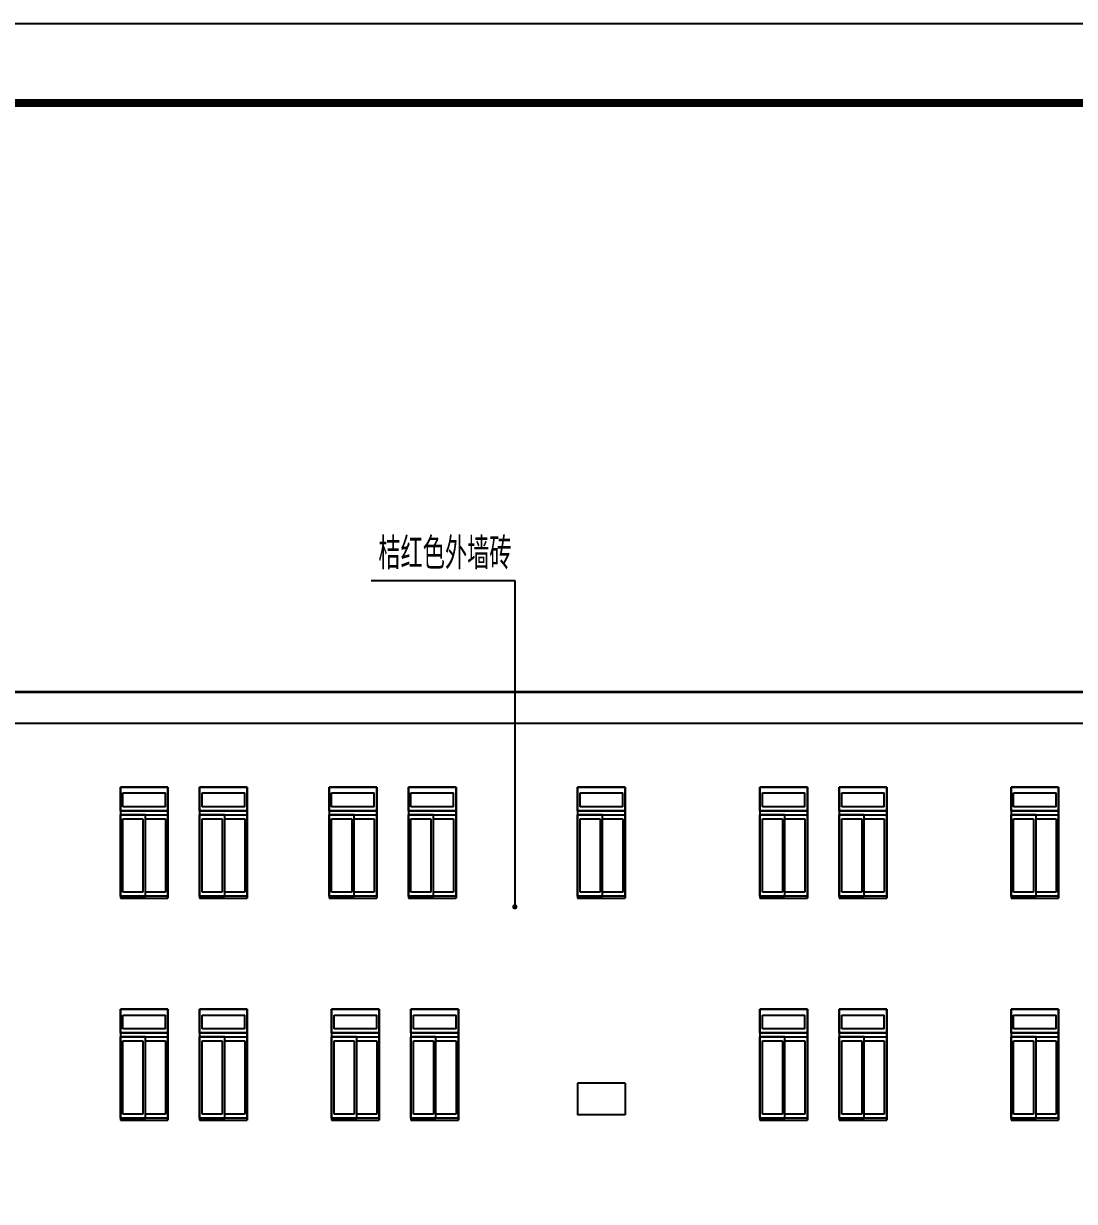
# Model space of a CAD drawing. Extents: x -55219 to 470149, y 494712 to 780039.
# Drawn here: x 132595 to 152476, y 561537 to 583812 of the extents above; entities that cross this region are included whole.
import ezdxf

# ---------------------------------------------------------------- set-up
doc = ezdxf.new("R2010")
doc.units = 0
doc.header["$LTSCALE"] = 1500
doc.header["$MEASUREMENT"] = 0
doc.layers.add('LVTRY', color=6, linetype='CONTINUOUS')
doc.layers.add('PUB_TITLE', color=4, linetype='CONTINUOUS')
doc.styles.add('_HZTXT', font='txt.shx', dxfattribs={"width": 0.8, "bigfont": 'hztxt.shx'})

msp = doc.modelspace()

# ---------------------------------------------------------------- linework, layer by layer
at = {"layer": 'LVTRY', "color": 7}
for p, q in [((139168.4, 573278.4), (141888.7, 573278.4)), ((141888.7, 573278.4), (141888.7, 567107.9)), ((168726.5, 570573.4), (107176.5, 570573.4)), ((134426.5, 569373.4), (134426.5, 567273.4)), ((134426.5, 569373.4), (135326.5, 569373.4)), ((134426.5, 569373.4), (135326.5, 569373.4)), ((135326.5, 569373.4), (134426.5, 569373.4)), ((134426.5, 569373.4), (135326.5, 569373.4)), ((134426.5, 569373.4), (135326.5, 569373.4)), ((134426.5, 568923.4), (134426.5, 569373.4)), ((134426.5, 569373.4), (134426.5, 568923.4)), ((134426.5, 569373.4), (134426.5, 568923.4)), ((134426.5, 569373.4), (134426.5, 568923.4)), ((134426.5, 569373.4), (134426.5, 568923.4)), ((135326.5, 569373.4), (135326.5, 567273.4)), ((135326.5, 569373.4), (135326.5, 568923.4)), ((135326.5, 568923.4), (135326.5, 569373.4)), ((135326.5, 569373.4), (135326.5, 568923.4)), ((135326.5, 568923.4), (135326.5, 569373.4)), ((135326.5, 568923.4), (135326.5, 569373.4)), ((135926.5, 569373.4), (135926.5, 567273.4)), ((135926.5, 569373.4), (136826.5, 569373.4)), ((135926.5, 569373.4), (136826.5, 569373.4)), ((136826.5, 569373.4), (135926.5, 569373.4)), ((135926.5, 569373.4), (136826.5, 569373.4)), ((135926.5, 569373.4), (136826.5, 569373.4)), ((135926.5, 568923.4), (135926.5, 569373.4)), ((135926.5, 569373.4), (135926.5, 568923.4)), ((135926.5, 569373.4), (135926.5, 568923.4)), ((135926.5, 569373.4), (135926.5, 568923.4)), ((135926.5, 569373.4), (135926.5, 568923.4)), ((136826.5, 569373.4), (136826.5, 567273.4)), ((136826.5, 569373.4), (136826.5, 568923.4)), ((136826.5, 568923.4), (136826.5, 569373.4)), ((136826.5, 569373.4), (136826.5, 568923.4)), ((136826.5, 568923.4), (136826.5, 569373.4)), ((136826.5, 568923.4), (136826.5, 569373.4)), ((138376.5, 569373.4), (138376.5, 567273.4)), ((138376.5, 569373.4), (139276.5, 569373.4)), ((138376.5, 569373.4), (139276.5, 569373.4)), ((139276.5, 569373.4), (138376.5, 569373.4)), ((138376.5, 569373.4), (139276.5, 569373.4)), ((138376.5, 569373.4), (139276.5, 569373.4)), ((138376.5, 568923.4), (138376.5, 569373.4)), ((138376.5, 569373.4), (138376.5, 568923.4)), ((138376.5, 569373.4), (138376.5, 568923.4)), ((138376.5, 569373.4), (138376.5, 568923.4)), ((138376.5, 569373.4), (138376.5, 568923.4)), ((139276.5, 569373.4), (139276.5, 567273.4)), ((139276.5, 569373.4), (139276.5, 568923.4)), ((139276.5, 568923.4), (139276.5, 569373.4)), ((139276.5, 569373.4), (139276.5, 568923.4)), ((139276.5, 568923.4), (139276.5, 569373.4)), ((139276.5, 568923.4), (139276.5, 569373.4)), ((139876.5, 569373.4), (139876.5, 567273.4)), ((139876.5, 569373.4), (140776.5, 569373.4)), ((139876.5, 569373.4), (140776.5, 569373.4)), ((140776.5, 569373.4), (139876.5, 569373.4)), ((139876.5, 569373.4), (140776.5, 569373.4)), ((139876.5, 569373.4), (140776.5, 569373.4)), ((139876.5, 568923.4), (139876.5, 569373.4)), ((139876.5, 569373.4), (139876.5, 568923.4)), ((139876.5, 569373.4), (139876.5, 568923.4)), ((139876.5, 569373.4), (139876.5, 568923.4)), ((139876.5, 569373.4), (139876.5, 568923.4)), ((140776.5, 569373.4), (140776.5, 567273.4)), ((140776.5, 569373.4), (140776.5, 568923.4)), ((140776.5, 568923.4), (140776.5, 569373.4)), ((140776.5, 569373.4), (140776.5, 568923.4)), ((140776.5, 568923.4), (140776.5, 569373.4)), ((140776.5, 568923.4), (140776.5, 569373.4)), ((143076.5, 569373.4), (143976.5, 569373.4)), ((143076.5, 569373.4), (143976.5, 569373.4)), ((143976.5, 569373.4), (143076.5, 569373.4)), ((143076.5, 569373.4), (143976.5, 569373.4)), ((143076.5, 569373.4), (143976.5, 569373.4)), ((143076.5, 569373.4), (143076.5, 567273.4)), ((143076.5, 568923.4), (143076.5, 569373.4)), ((143076.5, 569373.4), (143076.5, 568923.4)), ((143076.5, 569373.4), (143076.5, 568923.4)), ((143076.5, 569373.4), (143076.5, 568923.4)), ((143076.5, 569373.4), (143076.5, 568923.4)), ((143976.5, 569373.4), (143976.5, 567273.4)), ((143976.5, 569373.4), (143976.5, 568923.4)), ((143976.5, 568923.4), (143976.5, 569373.4)), ((143976.5, 569373.4), (143976.5, 568923.4)), ((143976.5, 568923.4), (143976.5, 569373.4)), ((143976.5, 568923.4), (143976.5, 569373.4)), ((146525.5, 569373.4), (146525.5, 567273.4)), ((146525.5, 569373.4), (147425.5, 569373.4)), ((146525.5, 569373.4), (147425.5, 569373.4)), ((147425.5, 569373.4), (146525.5, 569373.4)), ((146525.5, 569373.4), (147425.5, 569373.4)), ((146525.5, 569373.4), (147425.5, 569373.4)), ((146525.5, 568923.4), (146525.5, 569373.4)), ((146525.5, 569373.4), (146525.5, 568923.4)), ((146525.5, 569373.4), (146525.5, 568923.4)), ((146525.5, 569373.4), (146525.5, 568923.4)), ((146525.5, 569373.4), (146525.5, 568923.4)), ((147425.5, 569373.4), (147425.5, 567273.4)), ((147425.5, 569373.4), (147425.5, 568923.4)), ((147425.5, 568923.4), (147425.5, 569373.4)), ((147425.5, 569373.4), (147425.5, 568923.4)), ((147425.5, 568923.4), (147425.5, 569373.4)), ((147425.5, 568923.4), (147425.5, 569373.4)), ((148025.5, 569373.4), (148025.5, 567273.4)), ((148025.5, 569373.4), (148925.5, 569373.4)), ((148025.5, 569373.4), (148925.5, 569373.4)), ((148925.5, 569373.4), (148025.5, 569373.4)), ((148025.5, 569373.4), (148925.5, 569373.4)), ((148025.5, 569373.4), (148925.5, 569373.4)), ((148025.5, 568923.4), (148025.5, 569373.4)), ((148025.5, 569373.4), (148025.5, 568923.4)), ((148025.5, 569373.4), (148025.5, 568923.4)), ((148025.5, 569373.4), (148025.5, 568923.4)), ((148025.5, 569373.4), (148025.5, 568923.4)), ((148925.5, 569373.4), (148925.5, 567273.4)), ((148925.5, 569373.4), (148925.5, 568923.4)), ((148925.5, 568923.4), (148925.5, 569373.4)), ((148925.5, 569373.4), (148925.5, 568923.4)), ((148925.5, 568923.4), (148925.5, 569373.4)), ((148925.5, 568923.4), (148925.5, 569373.4)), ((151275.5, 569373.4), (151275.5, 567273.4)), ((151275.5, 569373.4), (152175.5, 569373.4)), ((151275.5, 569373.4), (152175.5, 569373.4)), ((152175.5, 569373.4), (151275.5, 569373.4)), ((151275.5, 569373.4), (152175.5, 569373.4)), ((151275.5, 569373.4), (152175.5, 569373.4)), ((151275.5, 568923.4), (151275.5, 569373.4)), ((151275.5, 569373.4), (151275.5, 568923.4)), ((151275.5, 569373.4), (151275.5, 568923.4)), ((151275.5, 569373.4), (151275.5, 568923.4)), ((151275.5, 569373.4), (151275.5, 568923.4)), ((152175.5, 569373.4), (152175.5, 567273.4)), ((152175.5, 569373.4), (152175.5, 568923.4)), ((152175.5, 568923.4), (152175.5, 569373.4)), ((152175.5, 569373.4), (152175.5, 568923.4)), ((152175.5, 568923.4), (152175.5, 569373.4)), ((152175.5, 568923.4), (152175.5, 569373.4)), ((134473.9, 569260.9), (135279.1, 569260.9)), ((134473.9, 569260.9), (135279.1, 569260.9)), ((134473.9, 568998.4), (134473.9, 569260.9)), ((134473.9, 568998.4), (134473.9, 569260.9)), ((135279.1, 568998.4), (135279.1, 569260.9)), ((135279.1, 568998.4), (135279.1, 569260.9)), ((135973.9, 569260.9), (136779.1, 569260.9)), ((135973.9, 569260.9), (136779.1, 569260.9)), ((135973.9, 568998.4), (135973.9, 569260.9)), ((135973.9, 568998.4), (135973.9, 569260.9)), ((136779.1, 568998.4), (136779.1, 569260.9)), ((136779.1, 568998.4), (136779.1, 569260.9)), ((138423.9, 569260.9), (139229.1, 569260.9)), ((138423.9, 569260.9), (139229.1, 569260.9)), ((138423.9, 568998.4), (138423.9, 569260.9)), ((138423.9, 568998.4), (138423.9, 569260.9)), ((139229.1, 568998.4), (139229.1, 569260.9)), ((139229.1, 568998.4), (139229.1, 569260.9)), ((139923.9, 569260.9), (140729.1, 569260.9)), ((139923.9, 569260.9), (140729.1, 569260.9)), ((139923.9, 568998.4), (139923.9, 569260.9)), ((139923.9, 568998.4), (139923.9, 569260.9)), ((140729.1, 568998.4), (140729.1, 569260.9)), ((140729.1, 568998.4), (140729.1, 569260.9)), ((143123.9, 569260.9), (143929.1, 569260.9)), ((143123.9, 569260.9), (143929.1, 569260.9)), ((143123.9, 568998.4), (143123.9, 569260.9)), ((143123.9, 568998.4), (143123.9, 569260.9)), ((143929.1, 568998.4), (143929.1, 569260.9)), ((143929.1, 568998.4), (143929.1, 569260.9)), ((146572.9, 569260.9), (147378.1, 569260.9)), ((146572.9, 569260.9), (147378.1, 569260.9)), ((146572.9, 568998.4), (146572.9, 569260.9)), ((146572.9, 568998.4), (146572.9, 569260.9)), ((147378.1, 568998.4), (147378.1, 569260.9)), ((147378.1, 568998.4), (147378.1, 569260.9)), ((148072.9, 569260.9), (148878.1, 569260.9)), ((148072.9, 569260.9), (148878.1, 569260.9)), ((148072.9, 568998.4), (148072.9, 569260.9)), ((148072.9, 568998.4), (148072.9, 569260.9)), ((148878.1, 568998.4), (148878.1, 569260.9)), ((148878.1, 568998.4), (148878.1, 569260.9)), ((151322.9, 569260.9), (152128.1, 569260.9)), ((151322.9, 569260.9), (152128.1, 569260.9)), ((151322.9, 568998.4), (151322.9, 569260.9)), ((151322.9, 568998.4), (151322.9, 569260.9)), ((152128.1, 568998.4), (152128.1, 569260.9)), ((152128.1, 568998.4), (152128.1, 569260.9)), ((134426.5, 568923.4), (134426.5, 567273.4)), ((134426.5, 568923.4), (134426.5, 567273.4)), ((135326.5, 568923.4), (134426.5, 568923.4)), ((134426.5, 568923.4), (135326.5, 568923.4)), ((134426.5, 568923.4), (135326.5, 568923.4)), ((135279.1, 568998.4), (134473.9, 568998.4)), ((135279.1, 568998.4), (134473.9, 568998.4)), ((135326.5, 567273.4), (135326.5, 568923.4)), ((135326.5, 567273.4), (135326.5, 568923.4)), ((135926.5, 568923.4), (135926.5, 567273.4)), ((135926.5, 568923.4), (135926.5, 567273.4)), ((136826.5, 568923.4), (135926.5, 568923.4)), ((135926.5, 568923.4), (136826.5, 568923.4)), ((135926.5, 568923.4), (136826.5, 568923.4)), ((136779.1, 568998.4), (135973.9, 568998.4)), ((136779.1, 568998.4), (135973.9, 568998.4)), ((136826.5, 567273.4), (136826.5, 568923.4)), ((136826.5, 567273.4), (136826.5, 568923.4)), ((138376.5, 568923.4), (138376.5, 567273.4)), ((138376.5, 568923.4), (138376.5, 567273.4)), ((139276.5, 568923.4), (138376.5, 568923.4)), ((138376.5, 568923.4), (139276.5, 568923.4)), ((138376.5, 568923.4), (139276.5, 568923.4)), ((139229.1, 568998.4), (138423.9, 568998.4)), ((139229.1, 568998.4), (138423.9, 568998.4)), ((139276.5, 567273.4), (139276.5, 568923.4)), ((139276.5, 567273.4), (139276.5, 568923.4)), ((139876.5, 568923.4), (139876.5, 567273.4)), ((139876.5, 568923.4), (139876.5, 567273.4)), ((140776.5, 568923.4), (139876.5, 568923.4)), ((139876.5, 568923.4), (140776.5, 568923.4)), ((139876.5, 568923.4), (140776.5, 568923.4)), ((140729.1, 568998.4), (139923.9, 568998.4)), ((140729.1, 568998.4), (139923.9, 568998.4)), ((140776.5, 567273.4), (140776.5, 568923.4)), ((140776.5, 567273.4), (140776.5, 568923.4)), ((143976.5, 568923.4), (143076.5, 568923.4)), ((143076.5, 568923.4), (143976.5, 568923.4)), ((143076.5, 568923.4), (143976.5, 568923.4)), ((143076.5, 568923.4), (143076.5, 567273.4)), ((143076.5, 568923.4), (143076.5, 567273.4)), ((143929.1, 568998.4), (143123.9, 568998.4)), ((143929.1, 568998.4), (143123.9, 568998.4)), ((143976.5, 567273.4), (143976.5, 568923.4)), ((143976.5, 567273.4), (143976.5, 568923.4)), ((146525.5, 568923.4), (146525.5, 567273.4)), ((146525.5, 568923.4), (146525.5, 567273.4)), ((147425.5, 568923.4), (146525.5, 568923.4)), ((146525.5, 568923.4), (147425.5, 568923.4)), ((146525.5, 568923.4), (147425.5, 568923.4)), ((147378.1, 568998.4), (146572.9, 568998.4)), ((147378.1, 568998.4), (146572.9, 568998.4)), ((147425.5, 567273.4), (147425.5, 568923.4)), ((147425.5, 567273.4), (147425.5, 568923.4)), ((148025.5, 568923.4), (148025.5, 567273.4)), ((148025.5, 568923.4), (148025.5, 567273.4)), ((148925.5, 568923.4), (148025.5, 568923.4)), ((148025.5, 568923.4), (148925.5, 568923.4)), ((148025.5, 568923.4), (148925.5, 568923.4)), ((148878.1, 568998.4), (148072.9, 568998.4)), ((148878.1, 568998.4), (148072.9, 568998.4)), ((148925.5, 567273.4), (148925.5, 568923.4)), ((148925.5, 567273.4), (148925.5, 568923.4)), ((151275.5, 568923.4), (151275.5, 567273.4)), ((151275.5, 568923.4), (151275.5, 567273.4)), ((152175.5, 568923.4), (151275.5, 568923.4)), ((151275.5, 568923.4), (152175.5, 568923.4)), ((151275.5, 568923.4), (152175.5, 568923.4)), ((152128.1, 568998.4), (151322.9, 568998.4)), ((152128.1, 568998.4), (151322.9, 568998.4)), ((152175.5, 567273.4), (152175.5, 568923.4)), ((152175.5, 567273.4), (152175.5, 568923.4)), ((134426.5, 567310.9), (134426.5, 568848.4)), ((134426.5, 568848.4), (134426.5, 567310.9)), ((134426.5, 568848.4), (134426.5, 567310.9)), ((134426.5, 568848.4), (135326.5, 568848.4)), ((134426.5, 568848.4), (135326.5, 568848.4)), ((134900.2, 568848.4), (134426.5, 568848.4)), ((134473.9, 567385.9), (134473.9, 568773.4)), ((134473.9, 567385.9), (134473.9, 568773.4)), ((134473.9, 568773.4), (134852.8, 568773.4)), ((134473.9, 568773.4), (134852.8, 568773.4)), ((134852.8, 568773.4), (134852.8, 567385.9)), ((134852.8, 568773.4), (134852.8, 567385.9)), ((134900.2, 567310.9), (134900.2, 568848.4)), ((134900.2, 567310.9), (134900.2, 568848.4)), ((134900.2, 568773.4), (135279.1, 568773.4)), ((134900.2, 568773.4), (135279.1, 568773.4)), ((135279.1, 568773.4), (135279.1, 567385.9)), ((135279.1, 568773.4), (135279.1, 567385.9)), ((135326.5, 568848.4), (135326.5, 567310.9)), ((135326.5, 568848.4), (135326.5, 567310.9)), ((135926.5, 567310.9), (135926.5, 568848.4)), ((135926.5, 568848.4), (135926.5, 567310.9)), ((135926.5, 568848.4), (135926.5, 567310.9)), ((135926.5, 568848.4), (136826.5, 568848.4)), ((135926.5, 568848.4), (136826.5, 568848.4)), ((136400.2, 568848.4), (135926.5, 568848.4)), ((135973.9, 567385.9), (135973.9, 568773.4)), ((135973.9, 567385.9), (135973.9, 568773.4)), ((135973.9, 568773.4), (136352.8, 568773.4)), ((135973.9, 568773.4), (136352.8, 568773.4)), ((136352.8, 568773.4), (136352.8, 567385.9)), ((136352.8, 568773.4), (136352.8, 567385.9)), ((136400.2, 567310.9), (136400.2, 568848.4)), ((136400.2, 567310.9), (136400.2, 568848.4)), ((136400.2, 568773.4), (136779.1, 568773.4)), ((136400.2, 568773.4), (136779.1, 568773.4)), ((136779.1, 568773.4), (136779.1, 567385.9)), ((136779.1, 568773.4), (136779.1, 567385.9)), ((136826.5, 568848.4), (136826.5, 567310.9)), ((136826.5, 568848.4), (136826.5, 567310.9)), ((138376.5, 567310.9), (138376.5, 568848.4)), ((138376.5, 568848.4), (138376.5, 567310.9)), ((138376.5, 568848.4), (138376.5, 567310.9)), ((138376.5, 568848.4), (139276.5, 568848.4)), ((138376.5, 568848.4), (139276.5, 568848.4)), ((138850.2, 568848.4), (138376.5, 568848.4)), ((138423.9, 567385.9), (138423.9, 568773.4)), ((138423.9, 567385.9), (138423.9, 568773.4)), ((138423.9, 568773.4), (138802.8, 568773.4)), ((138423.9, 568773.4), (138802.8, 568773.4)), ((138802.8, 568773.4), (138802.8, 567385.9)), ((138802.8, 568773.4), (138802.8, 567385.9)), ((138850.2, 567310.9), (138850.2, 568848.4)), ((138850.2, 567310.9), (138850.2, 568848.4)), ((138850.2, 568773.4), (139229.1, 568773.4)), ((138850.2, 568773.4), (139229.1, 568773.4)), ((139229.1, 568773.4), (139229.1, 567385.9)), ((139229.1, 568773.4), (139229.1, 567385.9)), ((139276.5, 568848.4), (139276.5, 567310.9)), ((139276.5, 568848.4), (139276.5, 567310.9)), ((139876.5, 567310.9), (139876.5, 568848.4)), ((139876.5, 568848.4), (139876.5, 567310.9)), ((139876.5, 568848.4), (139876.5, 567310.9)), ((139876.5, 568848.4), (140776.5, 568848.4)), ((139876.5, 568848.4), (140776.5, 568848.4)), ((140350.2, 568848.4), (139876.5, 568848.4)), ((139923.9, 567385.9), (139923.9, 568773.4)), ((139923.9, 567385.9), (139923.9, 568773.4)), ((139923.9, 568773.4), (140302.8, 568773.4)), ((139923.9, 568773.4), (140302.8, 568773.4)), ((140302.8, 568773.4), (140302.8, 567385.9)), ((140302.8, 568773.4), (140302.8, 567385.9)), ((140350.2, 567310.9), (140350.2, 568848.4)), ((140350.2, 567310.9), (140350.2, 568848.4)), ((140350.2, 568773.4), (140729.1, 568773.4)), ((140350.2, 568773.4), (140729.1, 568773.4)), ((140729.1, 568773.4), (140729.1, 567385.9)), ((140729.1, 568773.4), (140729.1, 567385.9)), ((140776.5, 568848.4), (140776.5, 567310.9)), ((140776.5, 568848.4), (140776.5, 567310.9)), ((143076.5, 568848.4), (143976.5, 568848.4)), ((143076.5, 568848.4), (143976.5, 568848.4)), ((143076.5, 567310.9), (143076.5, 568848.4)), ((143076.5, 568848.4), (143076.5, 567310.9)), ((143076.5, 568848.4), (143076.5, 567310.9)), ((143550.2, 568848.4), (143076.5, 568848.4)), ((143123.9, 567385.9), (143123.9, 568773.4)), ((143123.9, 567385.9), (143123.9, 568773.4)), ((143123.9, 568773.4), (143502.8, 568773.4)), ((143123.9, 568773.4), (143502.8, 568773.4)), ((143502.8, 568773.4), (143502.8, 567385.9)), ((143502.8, 568773.4), (143502.8, 567385.9)), ((143550.2, 567310.9), (143550.2, 568848.4)), ((143550.2, 567310.9), (143550.2, 568848.4)), ((143550.2, 568773.4), (143929.1, 568773.4)), ((143550.2, 568773.4), (143929.1, 568773.4)), ((143929.1, 568773.4), (143929.1, 567385.9)), ((143929.1, 568773.4), (143929.1, 567385.9)), ((143976.5, 568848.4), (143976.5, 567310.9)), ((143976.5, 568848.4), (143976.5, 567310.9)), ((146525.5, 567310.9), (146525.5, 568848.4)), ((146525.5, 568848.4), (146525.5, 567310.9)), ((146525.5, 568848.4), (146525.5, 567310.9)), ((146525.5, 568848.4), (147425.5, 568848.4)), ((146525.5, 568848.4), (147425.5, 568848.4)), ((146999.2, 568848.4), (146525.5, 568848.4)), ((146572.9, 567385.9), (146572.9, 568773.4)), ((146572.9, 567385.9), (146572.9, 568773.4)), ((146572.9, 568773.4), (146951.8, 568773.4)), ((146572.9, 568773.4), (146951.8, 568773.4)), ((146951.8, 568773.4), (146951.8, 567385.9)), ((146951.8, 568773.4), (146951.8, 567385.9)), ((146999.2, 567310.9), (146999.2, 568848.4)), ((146999.2, 567310.9), (146999.2, 568848.4)), ((146999.2, 568773.4), (147378.1, 568773.4)), ((146999.2, 568773.4), (147378.1, 568773.4)), ((147378.1, 568773.4), (147378.1, 567385.9)), ((147378.1, 568773.4), (147378.1, 567385.9)), ((147425.5, 568848.4), (147425.5, 567310.9)), ((147425.5, 568848.4), (147425.5, 567310.9)), ((148025.5, 567310.9), (148025.5, 568848.4)), ((148025.5, 568848.4), (148025.5, 567310.9)), ((148025.5, 568848.4), (148025.5, 567310.9)), ((148025.5, 568848.4), (148925.5, 568848.4)), ((148025.5, 568848.4), (148925.5, 568848.4)), ((148499.2, 568848.4), (148025.5, 568848.4)), ((148072.9, 567385.9), (148072.9, 568773.4)), ((148072.9, 567385.9), (148072.9, 568773.4)), ((148072.9, 568773.4), (148451.8, 568773.4)), ((148072.9, 568773.4), (148451.8, 568773.4)), ((148451.8, 568773.4), (148451.8, 567385.9)), ((148451.8, 568773.4), (148451.8, 567385.9)), ((148499.2, 567310.9), (148499.2, 568848.4)), ((148499.2, 567310.9), (148499.2, 568848.4)), ((148499.2, 568773.4), (148878.1, 568773.4)), ((148499.2, 568773.4), (148878.1, 568773.4)), ((148878.1, 568773.4), (148878.1, 567385.9)), ((148878.1, 568773.4), (148878.1, 567385.9)), ((148925.5, 568848.4), (148925.5, 567310.9)), ((148925.5, 568848.4), (148925.5, 567310.9)), ((151275.5, 567310.9), (151275.5, 568848.4)), ((151275.5, 568848.4), (151275.5, 567310.9)), ((151275.5, 568848.4), (151275.5, 567310.9)), ((151275.5, 568848.4), (152175.5, 568848.4)), ((151275.5, 568848.4), (152175.5, 568848.4)), ((151749.2, 568848.4), (151275.5, 568848.4)), ((151322.9, 567385.9), (151322.9, 568773.4)), ((151322.9, 567385.9), (151322.9, 568773.4)), ((151322.9, 568773.4), (151701.8, 568773.4)), ((151322.9, 568773.4), (151701.8, 568773.4)), ((151701.8, 568773.4), (151701.8, 567385.9)), ((151701.8, 568773.4), (151701.8, 567385.9)), ((151749.2, 567310.9), (151749.2, 568848.4)), ((151749.2, 567310.9), (151749.2, 568848.4)), ((151749.2, 568773.4), (152128.1, 568773.4)), ((151749.2, 568773.4), (152128.1, 568773.4)), ((152128.1, 568773.4), (152128.1, 567385.9)), ((152128.1, 568773.4), (152128.1, 567385.9)), ((152175.5, 568848.4), (152175.5, 567310.9)), ((152175.5, 568848.4), (152175.5, 567310.9)), ((134852.8, 567385.9), (134473.9, 567385.9)), ((134852.8, 567385.9), (134473.9, 567385.9)), ((135279.1, 567385.9), (134900.2, 567385.9)), ((135279.1, 567385.9), (134900.2, 567385.9)), ((136352.8, 567385.9), (135973.9, 567385.9)), ((136352.8, 567385.9), (135973.9, 567385.9)), ((136779.1, 567385.9), (136400.2, 567385.9)), ((136779.1, 567385.9), (136400.2, 567385.9)), ((138802.8, 567385.9), (138423.9, 567385.9)), ((138802.8, 567385.9), (138423.9, 567385.9)), ((139229.1, 567385.9), (138850.2, 567385.9)), ((139229.1, 567385.9), (138850.2, 567385.9)), ((140302.8, 567385.9), (139923.9, 567385.9)), ((140302.8, 567385.9), (139923.9, 567385.9)), ((140729.1, 567385.9), (140350.2, 567385.9)), ((140729.1, 567385.9), (140350.2, 567385.9)), ((143502.8, 567385.9), (143123.9, 567385.9)), ((143502.8, 567385.9), (143123.9, 567385.9)), ((143929.1, 567385.9), (143550.2, 567385.9)), ((143929.1, 567385.9), (143550.2, 567385.9)), ((146951.8, 567385.9), (146572.9, 567385.9)), ((146951.8, 567385.9), (146572.9, 567385.9)), ((147378.1, 567385.9), (146999.2, 567385.9)), ((147378.1, 567385.9), (146999.2, 567385.9)), ((148451.8, 567385.9), (148072.9, 567385.9)), ((148451.8, 567385.9), (148072.9, 567385.9)), ((148878.1, 567385.9), (148499.2, 567385.9)), ((148878.1, 567385.9), (148499.2, 567385.9)), ((151701.8, 567385.9), (151322.9, 567385.9)), ((151701.8, 567385.9), (151322.9, 567385.9)), ((152128.1, 567385.9), (151749.2, 567385.9)), ((152128.1, 567385.9), (151749.2, 567385.9)), ((135326.5, 567310.9), (134426.5, 567310.9)), ((135326.5, 567310.9), (134426.5, 567310.9)), ((134426.5, 567310.9), (134900.2, 567310.9)), ((134426.5, 567273.4), (135326.5, 567273.4)), ((134426.5, 567273.4), (135326.5, 567273.4)), ((134426.5, 567273.4), (135326.5, 567273.4)), ((135326.5, 567273.4), (135326.5, 567273.4)), ((136826.5, 567310.9), (135926.5, 567310.9)), ((136826.5, 567310.9), (135926.5, 567310.9)), ((135926.5, 567310.9), (136400.2, 567310.9)), ((135926.5, 567273.4), (136826.5, 567273.4)), ((135926.5, 567273.4), (136826.5, 567273.4)), ((135926.5, 567273.4), (136826.5, 567273.4)), ((136826.5, 567273.4), (136826.5, 567273.4)), ((139276.5, 567310.9), (138376.5, 567310.9)), ((139276.5, 567310.9), (138376.5, 567310.9)), ((138376.5, 567310.9), (138850.2, 567310.9)), ((138376.5, 567273.4), (139276.5, 567273.4)), ((138376.5, 567273.4), (139276.5, 567273.4)), ((138376.5, 567273.4), (139276.5, 567273.4)), ((139276.5, 567273.4), (139276.5, 567273.4)), ((140776.5, 567310.9), (139876.5, 567310.9)), ((140776.5, 567310.9), (139876.5, 567310.9)), ((139876.5, 567310.9), (140350.2, 567310.9)), ((139876.5, 567273.4), (140776.5, 567273.4)), ((139876.5, 567273.4), (140776.5, 567273.4)), ((139876.5, 567273.4), (140776.5, 567273.4)), ((140776.5, 567273.4), (140776.5, 567273.4)), ((143976.5, 567310.9), (143076.5, 567310.9)), ((143976.5, 567310.9), (143076.5, 567310.9)), ((143076.5, 567310.9), (143550.2, 567310.9)), ((143076.5, 567273.4), (143976.5, 567273.4)), ((143076.5, 567273.4), (143976.5, 567273.4)), ((143076.5, 567273.4), (143976.5, 567273.4)), ((143976.5, 567273.4), (143976.5, 567273.4)), ((147425.5, 567310.9), (146525.5, 567310.9)), ((147425.5, 567310.9), (146525.5, 567310.9)), ((146525.5, 567310.9), (146999.2, 567310.9)), ((146525.5, 567273.4), (147425.5, 567273.4)), ((146525.5, 567273.4), (147425.5, 567273.4)), ((146525.5, 567273.4), (147425.5, 567273.4)), ((147425.5, 567273.4), (147425.5, 567273.4)), ((148925.5, 567310.9), (148025.5, 567310.9)), ((148925.5, 567310.9), (148025.5, 567310.9)), ((148025.5, 567310.9), (148499.2, 567310.9)), ((148025.5, 567273.4), (148925.5, 567273.4)), ((148025.5, 567273.4), (148925.5, 567273.4)), ((148025.5, 567273.4), (148925.5, 567273.4)), ((148925.5, 567273.4), (148925.5, 567273.4)), ((152175.5, 567310.9), (151275.5, 567310.9)), ((152175.5, 567310.9), (151275.5, 567310.9)), ((151275.5, 567310.9), (151749.2, 567310.9)), ((151275.5, 567273.4), (152175.5, 567273.4)), ((151275.5, 567273.4), (152175.5, 567273.4)), ((151275.5, 567273.4), (152175.5, 567273.4)), ((152175.5, 567273.4), (152175.5, 567273.4)), ((134426.5, 565173.4), (134426.5, 563073.4)), ((134426.5, 565173.4), (135326.5, 565173.4)), ((134426.5, 565173.4), (135326.5, 565173.4)), ((135326.5, 565173.4), (134426.5, 565173.4)), ((134426.5, 565173.4), (135326.5, 565173.4)), ((134426.5, 565173.4), (135326.5, 565173.4)), ((134426.5, 564723.4), (134426.5, 565173.4)), ((134426.5, 565173.4), (134426.5, 564723.4)), ((134426.5, 565173.4), (134426.5, 564723.4)), ((134426.5, 565173.4), (134426.5, 564723.4)), ((134426.5, 565173.4), (134426.5, 564723.4)), ((135326.5, 565173.4), (135326.5, 563073.4)), ((135326.5, 565173.4), (135326.5, 564723.4)), ((135326.5, 564723.4), (135326.5, 565173.4)), ((135326.5, 565173.4), (135326.5, 564723.4)), ((135326.5, 564723.4), (135326.5, 565173.4)), ((135326.5, 564723.4), (135326.5, 565173.4)), ((135926.5, 565173.4), (135926.5, 563073.4)), ((135926.5, 565173.4), (136826.5, 565173.4)), ((135926.5, 565173.4), (136826.5, 565173.4)), ((136826.5, 565173.4), (135926.5, 565173.4)), ((135926.5, 565173.4), (136826.5, 565173.4)), ((135926.5, 565173.4), (136826.5, 565173.4)), ((135926.5, 564723.4), (135926.5, 565173.4)), ((135926.5, 565173.4), (135926.5, 564723.4)), ((135926.5, 565173.4), (135926.5, 564723.4)), ((135926.5, 565173.4), (135926.5, 564723.4)), ((135926.5, 565173.4), (135926.5, 564723.4)), ((136826.5, 565173.4), (136826.5, 563073.4)), ((136826.5, 565173.4), (136826.5, 564723.4)), ((136826.5, 564723.4), (136826.5, 565173.4)), ((136826.5, 565173.4), (136826.5, 564723.4)), ((136826.5, 564723.4), (136826.5, 565173.4)), ((136826.5, 564723.4), (136826.5, 565173.4)), ((138423.9, 565173.4), (138423.9, 563073.4)), ((138423.9, 565173.4), (139323.9, 565173.4)), ((138423.9, 565173.4), (139323.9, 565173.4)), ((139323.9, 565173.4), (138423.9, 565173.4)), ((138423.9, 565173.4), (139323.9, 565173.4)), ((138423.9, 565173.4), (139323.9, 565173.4)), ((138423.9, 564723.4), (138423.9, 565173.4)), ((138423.9, 565173.4), (138423.9, 564723.4)), ((138423.9, 565173.4), (138423.9, 564723.4)), ((138423.9, 565173.4), (138423.9, 564723.4)), ((138423.9, 565173.4), (138423.9, 564723.4)), ((139323.9, 565173.4), (139323.9, 563073.4)), ((139323.9, 565173.4), (139323.9, 564723.4)), ((139323.9, 564723.4), (139323.9, 565173.4)), ((139323.9, 565173.4), (139323.9, 564723.4)), ((139323.9, 564723.4), (139323.9, 565173.4)), ((139323.9, 564723.4), (139323.9, 565173.4)), ((139923.9, 565173.4), (139923.9, 563073.4)), ((139923.9, 565173.4), (140823.9, 565173.4)), ((139923.9, 565173.4), (140823.9, 565173.4)), ((140823.9, 565173.4), (139923.9, 565173.4)), ((139923.9, 565173.4), (140823.9, 565173.4)), ((139923.9, 565173.4), (140823.9, 565173.4)), ((139923.9, 564723.4), (139923.9, 565173.4)), ((139923.9, 565173.4), (139923.9, 564723.4)), ((139923.9, 565173.4), (139923.9, 564723.4)), ((139923.9, 565173.4), (139923.9, 564723.4)), ((139923.9, 565173.4), (139923.9, 564723.4)), ((140823.9, 565173.4), (140823.9, 563073.4)), ((140823.9, 565173.4), (140823.9, 564723.4)), ((140823.9, 564723.4), (140823.9, 565173.4)), ((140823.9, 565173.4), (140823.9, 564723.4)), ((140823.9, 564723.4), (140823.9, 565173.4)), ((140823.9, 564723.4), (140823.9, 565173.4)), ((146525.5, 565173.4), (146525.5, 563073.4)), ((146525.5, 565173.4), (147425.5, 565173.4)), ((146525.5, 565173.4), (147425.5, 565173.4)), ((147425.5, 565173.4), (146525.5, 565173.4)), ((146525.5, 565173.4), (147425.5, 565173.4)), ((146525.5, 565173.4), (147425.5, 565173.4)), ((146525.5, 564723.4), (146525.5, 565173.4)), ((146525.5, 565173.4), (146525.5, 564723.4)), ((146525.5, 565173.4), (146525.5, 564723.4)), ((146525.5, 565173.4), (146525.5, 564723.4)), ((146525.5, 565173.4), (146525.5, 564723.4)), ((147425.5, 565173.4), (147425.5, 563073.4)), ((147425.5, 565173.4), (147425.5, 564723.4)), ((147425.5, 564723.4), (147425.5, 565173.4)), ((147425.5, 565173.4), (147425.5, 564723.4)), ((147425.5, 564723.4), (147425.5, 565173.4)), ((147425.5, 564723.4), (147425.5, 565173.4)), ((148025.5, 565173.4), (148025.5, 563073.4)), ((148025.5, 565173.4), (148925.5, 565173.4)), ((148025.5, 565173.4), (148925.5, 565173.4)), ((148925.5, 565173.4), (148025.5, 565173.4)), ((148025.5, 565173.4), (148925.5, 565173.4)), ((148025.5, 565173.4), (148925.5, 565173.4)), ((148025.5, 564723.4), (148025.5, 565173.4)), ((148025.5, 565173.4), (148025.5, 564723.4)), ((148025.5, 565173.4), (148025.5, 564723.4)), ((148025.5, 565173.4), (148025.5, 564723.4)), ((148025.5, 565173.4), (148025.5, 564723.4)), ((148925.5, 565173.4), (148925.5, 563073.4)), ((148925.5, 565173.4), (148925.5, 564723.4)), ((148925.5, 564723.4), (148925.5, 565173.4)), ((148925.5, 565173.4), (148925.5, 564723.4)), ((148925.5, 564723.4), (148925.5, 565173.4)), ((148925.5, 564723.4), (148925.5, 565173.4)), ((151275.5, 565173.4), (151275.5, 563073.4)), ((151275.5, 565173.4), (152175.5, 565173.4)), ((151275.5, 565173.4), (152175.5, 565173.4)), ((152175.5, 565173.4), (151275.5, 565173.4)), ((151275.5, 565173.4), (152175.5, 565173.4)), ((151275.5, 565173.4), (152175.5, 565173.4)), ((151275.5, 564723.4), (151275.5, 565173.4)), ((151275.5, 565173.4), (151275.5, 564723.4)), ((151275.5, 565173.4), (151275.5, 564723.4)), ((151275.5, 565173.4), (151275.5, 564723.4)), ((151275.5, 565173.4), (151275.5, 564723.4)), ((152175.5, 565173.4), (152175.5, 563073.4)), ((152175.5, 565173.4), (152175.5, 564723.4)), ((152175.5, 564723.4), (152175.5, 565173.4)), ((152175.5, 565173.4), (152175.5, 564723.4)), ((152175.5, 564723.4), (152175.5, 565173.4)), ((152175.5, 564723.4), (152175.5, 565173.4)), ((134473.9, 565060.9), (135279.1, 565060.9)), ((134473.9, 565060.9), (135279.1, 565060.9)), ((134473.9, 564798.4), (134473.9, 565060.9)), ((134473.9, 564798.4), (134473.9, 565060.9)), ((135279.1, 564798.4), (135279.1, 565060.9)), ((135279.1, 564798.4), (135279.1, 565060.9)), ((135973.9, 565060.9), (136779.1, 565060.9)), ((135973.9, 565060.9), (136779.1, 565060.9)), ((135973.9, 564798.4), (135973.9, 565060.9)), ((135973.9, 564798.4), (135973.9, 565060.9)), ((136779.1, 564798.4), (136779.1, 565060.9)), ((136779.1, 564798.4), (136779.1, 565060.9)), ((138471.3, 565060.9), (139276.5, 565060.9)), ((138471.3, 565060.9), (139276.5, 565060.9)), ((138471.3, 564798.4), (138471.3, 565060.9)), ((138471.3, 564798.4), (138471.3, 565060.9)), ((139276.5, 564798.4), (139276.5, 565060.9)), ((139276.5, 564798.4), (139276.5, 565060.9)), ((139971.3, 565060.9), (140776.5, 565060.9)), ((139971.3, 565060.9), (140776.5, 565060.9)), ((139971.3, 564798.4), (139971.3, 565060.9)), ((139971.3, 564798.4), (139971.3, 565060.9)), ((140776.5, 564798.4), (140776.5, 565060.9)), ((140776.5, 564798.4), (140776.5, 565060.9)), ((146572.9, 565060.9), (147378.1, 565060.9)), ((146572.9, 565060.9), (147378.1, 565060.9)), ((146572.9, 564798.4), (146572.9, 565060.9)), ((146572.9, 564798.4), (146572.9, 565060.9)), ((147378.1, 564798.4), (147378.1, 565060.9)), ((147378.1, 564798.4), (147378.1, 565060.9)), ((148072.9, 565060.9), (148878.1, 565060.9)), ((148072.9, 565060.9), (148878.1, 565060.9)), ((148072.9, 564798.4), (148072.9, 565060.9)), ((148072.9, 564798.4), (148072.9, 565060.9)), ((148878.1, 564798.4), (148878.1, 565060.9)), ((148878.1, 564798.4), (148878.1, 565060.9)), ((151322.9, 565060.9), (152128.1, 565060.9)), ((151322.9, 565060.9), (152128.1, 565060.9)), ((151322.9, 564798.4), (151322.9, 565060.9)), ((151322.9, 564798.4), (151322.9, 565060.9)), ((152128.1, 564798.4), (152128.1, 565060.9)), ((152128.1, 564798.4), (152128.1, 565060.9)), ((134426.5, 564723.4), (134426.5, 563073.4)), ((134426.5, 564723.4), (134426.5, 563073.4)), ((135326.5, 564723.4), (134426.5, 564723.4)), ((134426.5, 564723.4), (135326.5, 564723.4)), ((134426.5, 564723.4), (135326.5, 564723.4)), ((135279.1, 564798.4), (134473.9, 564798.4)), ((135279.1, 564798.4), (134473.9, 564798.4)), ((135326.5, 563073.4), (135326.5, 564723.4)), ((135326.5, 563073.4), (135326.5, 564723.4)), ((135926.5, 564723.4), (135926.5, 563073.4)), ((135926.5, 564723.4), (135926.5, 563073.4)), ((136826.5, 564723.4), (135926.5, 564723.4)), ((135926.5, 564723.4), (136826.5, 564723.4)), ((135926.5, 564723.4), (136826.5, 564723.4)), ((136779.1, 564798.4), (135973.9, 564798.4)), ((136779.1, 564798.4), (135973.9, 564798.4)), ((136826.5, 563073.4), (136826.5, 564723.4)), ((136826.5, 563073.4), (136826.5, 564723.4)), ((138423.9, 564723.4), (138423.9, 563073.4)), ((138423.9, 564723.4), (138423.9, 563073.4)), ((139323.9, 564723.4), (138423.9, 564723.4)), ((138423.9, 564723.4), (139323.9, 564723.4)), ((138423.9, 564723.4), (139323.9, 564723.4)), ((139276.5, 564798.4), (138471.3, 564798.4)), ((139276.5, 564798.4), (138471.3, 564798.4)), ((139323.9, 563073.4), (139323.9, 564723.4)), ((139323.9, 563073.4), (139323.9, 564723.4)), ((139923.9, 564723.4), (139923.9, 563073.4)), ((139923.9, 564723.4), (139923.9, 563073.4)), ((140823.9, 564723.4), (139923.9, 564723.4)), ((139923.9, 564723.4), (140823.9, 564723.4)), ((139923.9, 564723.4), (140823.9, 564723.4)), ((140776.5, 564798.4), (139971.3, 564798.4)), ((140776.5, 564798.4), (139971.3, 564798.4)), ((140823.9, 563073.4), (140823.9, 564723.4)), ((140823.9, 563073.4), (140823.9, 564723.4)), ((146525.5, 564723.4), (146525.5, 563073.4)), ((146525.5, 564723.4), (146525.5, 563073.4)), ((147425.5, 564723.4), (146525.5, 564723.4)), ((146525.5, 564723.4), (147425.5, 564723.4)), ((146525.5, 564723.4), (147425.5, 564723.4)), ((147378.1, 564798.4), (146572.9, 564798.4)), ((147378.1, 564798.4), (146572.9, 564798.4)), ((147425.5, 563073.4), (147425.5, 564723.4)), ((147425.5, 563073.4), (147425.5, 564723.4)), ((148025.5, 564723.4), (148025.5, 563073.4)), ((148025.5, 564723.4), (148025.5, 563073.4)), ((148925.5, 564723.4), (148025.5, 564723.4)), ((148025.5, 564723.4), (148925.5, 564723.4)), ((148025.5, 564723.4), (148925.5, 564723.4)), ((148878.1, 564798.4), (148072.9, 564798.4)), ((148878.1, 564798.4), (148072.9, 564798.4)), ((148925.5, 563073.4), (148925.5, 564723.4)), ((148925.5, 563073.4), (148925.5, 564723.4)), ((151275.5, 564723.4), (151275.5, 563073.4)), ((151275.5, 564723.4), (151275.5, 563073.4)), ((152175.5, 564723.4), (151275.5, 564723.4)), ((151275.5, 564723.4), (152175.5, 564723.4)), ((151275.5, 564723.4), (152175.5, 564723.4)), ((152128.1, 564798.4), (151322.9, 564798.4)), ((152128.1, 564798.4), (151322.9, 564798.4)), ((152175.5, 563073.4), (152175.5, 564723.4)), ((152175.5, 563073.4), (152175.5, 564723.4)), ((134426.5, 563110.9), (134426.5, 564648.4)), ((134426.5, 564648.4), (134426.5, 563110.9)), ((134426.5, 564648.4), (134426.5, 563110.9)), ((134426.5, 564648.4), (135326.5, 564648.4)), ((134426.5, 564648.4), (135326.5, 564648.4)), ((134900.2, 564648.4), (134426.5, 564648.4)), ((134473.9, 563185.9), (134473.9, 564573.4)), ((134473.9, 563185.9), (134473.9, 564573.4)), ((134473.9, 564573.4), (134852.8, 564573.4)), ((134473.9, 564573.4), (134852.8, 564573.4)), ((134852.8, 564573.4), (134852.8, 563185.9)), ((134852.8, 564573.4), (134852.8, 563185.9)), ((134900.2, 563110.9), (134900.2, 564648.4)), ((134900.2, 563110.9), (134900.2, 564648.4)), ((134900.2, 564573.4), (135279.1, 564573.4)), ((134900.2, 564573.4), (135279.1, 564573.4)), ((135279.1, 564573.4), (135279.1, 563185.9)), ((135279.1, 564573.4), (135279.1, 563185.9)), ((135326.5, 564648.4), (135326.5, 563110.9)), ((135326.5, 564648.4), (135326.5, 563110.9)), ((135926.5, 563110.9), (135926.5, 564648.4)), ((135926.5, 564648.4), (135926.5, 563110.9)), ((135926.5, 564648.4), (135926.5, 563110.9)), ((135926.5, 564648.4), (136826.5, 564648.4)), ((135926.5, 564648.4), (136826.5, 564648.4)), ((136400.2, 564648.4), (135926.5, 564648.4)), ((135973.9, 563185.9), (135973.9, 564573.4)), ((135973.9, 563185.9), (135973.9, 564573.4)), ((135973.9, 564573.4), (136352.8, 564573.4)), ((135973.9, 564573.4), (136352.8, 564573.4)), ((136352.8, 564573.4), (136352.8, 563185.9)), ((136352.8, 564573.4), (136352.8, 563185.9)), ((136400.2, 563110.9), (136400.2, 564648.4)), ((136400.2, 563110.9), (136400.2, 564648.4)), ((136400.2, 564573.4), (136779.1, 564573.4)), ((136400.2, 564573.4), (136779.1, 564573.4)), ((136779.1, 564573.4), (136779.1, 563185.9)), ((136779.1, 564573.4), (136779.1, 563185.9)), ((136826.5, 564648.4), (136826.5, 563110.9)), ((136826.5, 564648.4), (136826.5, 563110.9)), ((138423.9, 563110.9), (138423.9, 564648.4)), ((138423.9, 564648.4), (138423.9, 563110.9)), ((138423.9, 564648.4), (138423.9, 563110.9)), ((138423.9, 564648.4), (139323.9, 564648.4)), ((138423.9, 564648.4), (139323.9, 564648.4)), ((138897.6, 564648.4), (138423.9, 564648.4)), ((138471.3, 563185.9), (138471.3, 564573.4)), ((138471.3, 563185.9), (138471.3, 564573.4)), ((138471.3, 564573.4), (138850.2, 564573.4)), ((138471.3, 564573.4), (138850.2, 564573.4)), ((138850.2, 564573.4), (138850.2, 563185.9)), ((138850.2, 564573.4), (138850.2, 563185.9)), ((138897.6, 563110.9), (138897.6, 564648.4)), ((138897.6, 563110.9), (138897.6, 564648.4)), ((138897.6, 564573.4), (139276.5, 564573.4)), ((138897.6, 564573.4), (139276.5, 564573.4)), ((139276.5, 564573.4), (139276.5, 563185.9)), ((139276.5, 564573.4), (139276.5, 563185.9)), ((139323.9, 564648.4), (139323.9, 563110.9)), ((139323.9, 564648.4), (139323.9, 563110.9)), ((139923.9, 563110.9), (139923.9, 564648.4)), ((139923.9, 564648.4), (139923.9, 563110.9)), ((139923.9, 564648.4), (139923.9, 563110.9)), ((139923.9, 564648.4), (140823.9, 564648.4)), ((139923.9, 564648.4), (140823.9, 564648.4)), ((140397.6, 564648.4), (139923.9, 564648.4)), ((139971.3, 563185.9), (139971.3, 564573.4)), ((139971.3, 563185.9), (139971.3, 564573.4)), ((139971.3, 564573.4), (140350.2, 564573.4)), ((139971.3, 564573.4), (140350.2, 564573.4)), ((140350.2, 564573.4), (140350.2, 563185.9)), ((140350.2, 564573.4), (140350.2, 563185.9)), ((140397.6, 563110.9), (140397.6, 564648.4)), ((140397.6, 563110.9), (140397.6, 564648.4)), ((140397.6, 564573.4), (140776.5, 564573.4)), ((140397.6, 564573.4), (140776.5, 564573.4)), ((140776.5, 564573.4), (140776.5, 563185.9)), ((140776.5, 564573.4), (140776.5, 563185.9)), ((140823.9, 564648.4), (140823.9, 563110.9)), ((140823.9, 564648.4), (140823.9, 563110.9)), ((146525.5, 563110.9), (146525.5, 564648.4)), ((146525.5, 564648.4), (146525.5, 563110.9)), ((146525.5, 564648.4), (146525.5, 563110.9)), ((146525.5, 564648.4), (147425.5, 564648.4)), ((146525.5, 564648.4), (147425.5, 564648.4)), ((146999.2, 564648.4), (146525.5, 564648.4)), ((146572.9, 563185.9), (146572.9, 564573.4)), ((146572.9, 563185.9), (146572.9, 564573.4)), ((146572.9, 564573.4), (146951.8, 564573.4)), ((146572.9, 564573.4), (146951.8, 564573.4)), ((146951.8, 564573.4), (146951.8, 563185.9)), ((146951.8, 564573.4), (146951.8, 563185.9)), ((146999.2, 563110.9), (146999.2, 564648.4)), ((146999.2, 563110.9), (146999.2, 564648.4)), ((146999.2, 564573.4), (147378.1, 564573.4)), ((146999.2, 564573.4), (147378.1, 564573.4)), ((147378.1, 564573.4), (147378.1, 563185.9)), ((147378.1, 564573.4), (147378.1, 563185.9)), ((147425.5, 564648.4), (147425.5, 563110.9)), ((147425.5, 564648.4), (147425.5, 563110.9)), ((148025.5, 563110.9), (148025.5, 564648.4)), ((148025.5, 564648.4), (148025.5, 563110.9)), ((148025.5, 564648.4), (148025.5, 563110.9)), ((148025.5, 564648.4), (148925.5, 564648.4)), ((148025.5, 564648.4), (148925.5, 564648.4)), ((148499.2, 564648.4), (148025.5, 564648.4)), ((148072.9, 563185.9), (148072.9, 564573.4)), ((148072.9, 563185.9), (148072.9, 564573.4)), ((148072.9, 564573.4), (148451.8, 564573.4)), ((148072.9, 564573.4), (148451.8, 564573.4)), ((148451.8, 564573.4), (148451.8, 563185.9)), ((148451.8, 564573.4), (148451.8, 563185.9)), ((148499.2, 563110.9), (148499.2, 564648.4)), ((148499.2, 563110.9), (148499.2, 564648.4)), ((148499.2, 564573.4), (148878.1, 564573.4)), ((148499.2, 564573.4), (148878.1, 564573.4)), ((148878.1, 564573.4), (148878.1, 563185.9)), ((148878.1, 564573.4), (148878.1, 563185.9)), ((148925.5, 564648.4), (148925.5, 563110.9)), ((148925.5, 564648.4), (148925.5, 563110.9)), ((151275.5, 563110.9), (151275.5, 564648.4)), ((151275.5, 564648.4), (151275.5, 563110.9)), ((151275.5, 564648.4), (151275.5, 563110.9)), ((151275.5, 564648.4), (152175.5, 564648.4)), ((151275.5, 564648.4), (152175.5, 564648.4)), ((151749.2, 564648.4), (151275.5, 564648.4)), ((151322.9, 563185.9), (151322.9, 564573.4)), ((151322.9, 563185.9), (151322.9, 564573.4)), ((151322.9, 564573.4), (151701.8, 564573.4)), ((151322.9, 564573.4), (151701.8, 564573.4)), ((151701.8, 564573.4), (151701.8, 563185.9)), ((151701.8, 564573.4), (151701.8, 563185.9)), ((151749.2, 563110.9), (151749.2, 564648.4)), ((151749.2, 563110.9), (151749.2, 564648.4)), ((151749.2, 564573.4), (152128.1, 564573.4)), ((151749.2, 564573.4), (152128.1, 564573.4)), ((152128.1, 564573.4), (152128.1, 563185.9)), ((152128.1, 564573.4), (152128.1, 563185.9)), ((152175.5, 564648.4), (152175.5, 563110.9)), ((152175.5, 564648.4), (152175.5, 563110.9)), ((143976.5, 563773.4), (143076.5, 563773.4)), ((143076.5, 563773.4), (143076.5, 563173.4)), ((143976.5, 563773.4), (143976.5, 563173.4)), ((134852.8, 563185.9), (134473.9, 563185.9)), ((134852.8, 563185.9), (134473.9, 563185.9)), ((135279.1, 563185.9), (134900.2, 563185.9)), ((135279.1, 563185.9), (134900.2, 563185.9)), ((136352.8, 563185.9), (135973.9, 563185.9)), ((136352.8, 563185.9), (135973.9, 563185.9)), ((136779.1, 563185.9), (136400.2, 563185.9)), ((136779.1, 563185.9), (136400.2, 563185.9)), ((138850.2, 563185.9), (138471.3, 563185.9)), ((138850.2, 563185.9), (138471.3, 563185.9)), ((139276.5, 563185.9), (138897.6, 563185.9)), ((139276.5, 563185.9), (138897.6, 563185.9)), ((140350.2, 563185.9), (139971.3, 563185.9)), ((140350.2, 563185.9), (139971.3, 563185.9)), ((140776.5, 563185.9), (140397.6, 563185.9)), ((140776.5, 563185.9), (140397.6, 563185.9)), ((143976.5, 563173.4), (143076.5, 563173.4)), ((146951.8, 563185.9), (146572.9, 563185.9)), ((146951.8, 563185.9), (146572.9, 563185.9)), ((147378.1, 563185.9), (146999.2, 563185.9)), ((147378.1, 563185.9), (146999.2, 563185.9)), ((148451.8, 563185.9), (148072.9, 563185.9)), ((148451.8, 563185.9), (148072.9, 563185.9)), ((148878.1, 563185.9), (148499.2, 563185.9)), ((148878.1, 563185.9), (148499.2, 563185.9)), ((151701.8, 563185.9), (151322.9, 563185.9)), ((151701.8, 563185.9), (151322.9, 563185.9)), ((152128.1, 563185.9), (151749.2, 563185.9)), ((152128.1, 563185.9), (151749.2, 563185.9)), ((135326.5, 563110.9), (134426.5, 563110.9)), ((135326.5, 563110.9), (134426.5, 563110.9)), ((134426.5, 563110.9), (134900.2, 563110.9)), ((134426.5, 563073.4), (135326.5, 563073.4)), ((134426.5, 563073.4), (135326.5, 563073.4)), ((134426.5, 563073.4), (135326.5, 563073.4)), ((135326.5, 563073.4), (135326.5, 563073.4)), ((136826.5, 563110.9), (135926.5, 563110.9)), ((136826.5, 563110.9), (135926.5, 563110.9)), ((135926.5, 563110.9), (136400.2, 563110.9)), ((135926.5, 563073.4), (136826.5, 563073.4)), ((135926.5, 563073.4), (136826.5, 563073.4)), ((135926.5, 563073.4), (136826.5, 563073.4)), ((136826.5, 563073.4), (136826.5, 563073.4)), ((139323.9, 563110.9), (138423.9, 563110.9)), ((139323.9, 563110.9), (138423.9, 563110.9)), ((138423.9, 563110.9), (138897.6, 563110.9)), ((138423.9, 563073.4), (139323.9, 563073.4)), ((138423.9, 563073.4), (139323.9, 563073.4)), ((138423.9, 563073.4), (139323.9, 563073.4)), ((139323.9, 563073.4), (139323.9, 563073.4)), ((140823.9, 563110.9), (139923.9, 563110.9)), ((140823.9, 563110.9), (139923.9, 563110.9)), ((139923.9, 563110.9), (140397.6, 563110.9)), ((139923.9, 563073.4), (140823.9, 563073.4)), ((139923.9, 563073.4), (140823.9, 563073.4)), ((139923.9, 563073.4), (140823.9, 563073.4)), ((140823.9, 563073.4), (140823.9, 563073.4)), ((147425.5, 563110.9), (146525.5, 563110.9)), ((147425.5, 563110.9), (146525.5, 563110.9)), ((146525.5, 563110.9), (146999.2, 563110.9)), ((146525.5, 563073.4), (147425.5, 563073.4)), ((146525.5, 563073.4), (147425.5, 563073.4)), ((146525.5, 563073.4), (147425.5, 563073.4)), ((147425.5, 563073.4), (147425.5, 563073.4)), ((148925.5, 563110.9), (148025.5, 563110.9)), ((148925.5, 563110.9), (148025.5, 563110.9)), ((148025.5, 563110.9), (148499.2, 563110.9)), ((148025.5, 563073.4), (148925.5, 563073.4)), ((148025.5, 563073.4), (148925.5, 563073.4)), ((148025.5, 563073.4), (148925.5, 563073.4)), ((148925.5, 563073.4), (148925.5, 563073.4)), ((152175.5, 563110.9), (151275.5, 563110.9)), ((152175.5, 563110.9), (151275.5, 563110.9)), ((151275.5, 563110.9), (151749.2, 563110.9)), ((151275.5, 563073.4), (152175.5, 563073.4)), ((151275.5, 563073.4), (152175.5, 563073.4)), ((151275.5, 563073.4), (152175.5, 563073.4)), ((152175.5, 563073.4), (152175.5, 563073.4))]:
    msp.add_line(p, q, dxfattribs=at)
at = {"layer": 'LVTRY', "color": 7, "const_width": 50}
msp.add_lwpolyline([(168726.5, 571173.4), (107176.5, 571173.4)], dxfattribs=at)
at = {"layer": 'LVTRY', "color": 7, "const_width": 49.8}
msp.add_lwpolyline([(141913.8, 567107.9, -1), (141863.6, 567107.9, -1)], format="xyb", close=True, dxfattribs=at)
at = {"layer": 'PUB_TITLE'}
msp.add_lwpolyline([(78169.5, 494711.6), (78169.5, 583811.6), (204319.5, 583811.6), (204319.5, 494711.6)], close=True, dxfattribs=at)
at = {"layer": 'PUB_TITLE', "const_width": 150}
msp.add_lwpolyline([(81919.5, 496211.6), (202819.5, 496211.6), (202819.5, 582311.6), (81919.5, 582311.6)], close=True, dxfattribs=at)

# ---------------------------------------------------------------- texts
at = {"layer": 'LVTRY', "color": 7, "style": '_HZTXT', "width": 0.7}
msp.add_text('桔红色外墙砖', height=600, dxfattribs=at).set_placement((139307.3, 573492.2))

doc.saveas('drawing.dxf')
